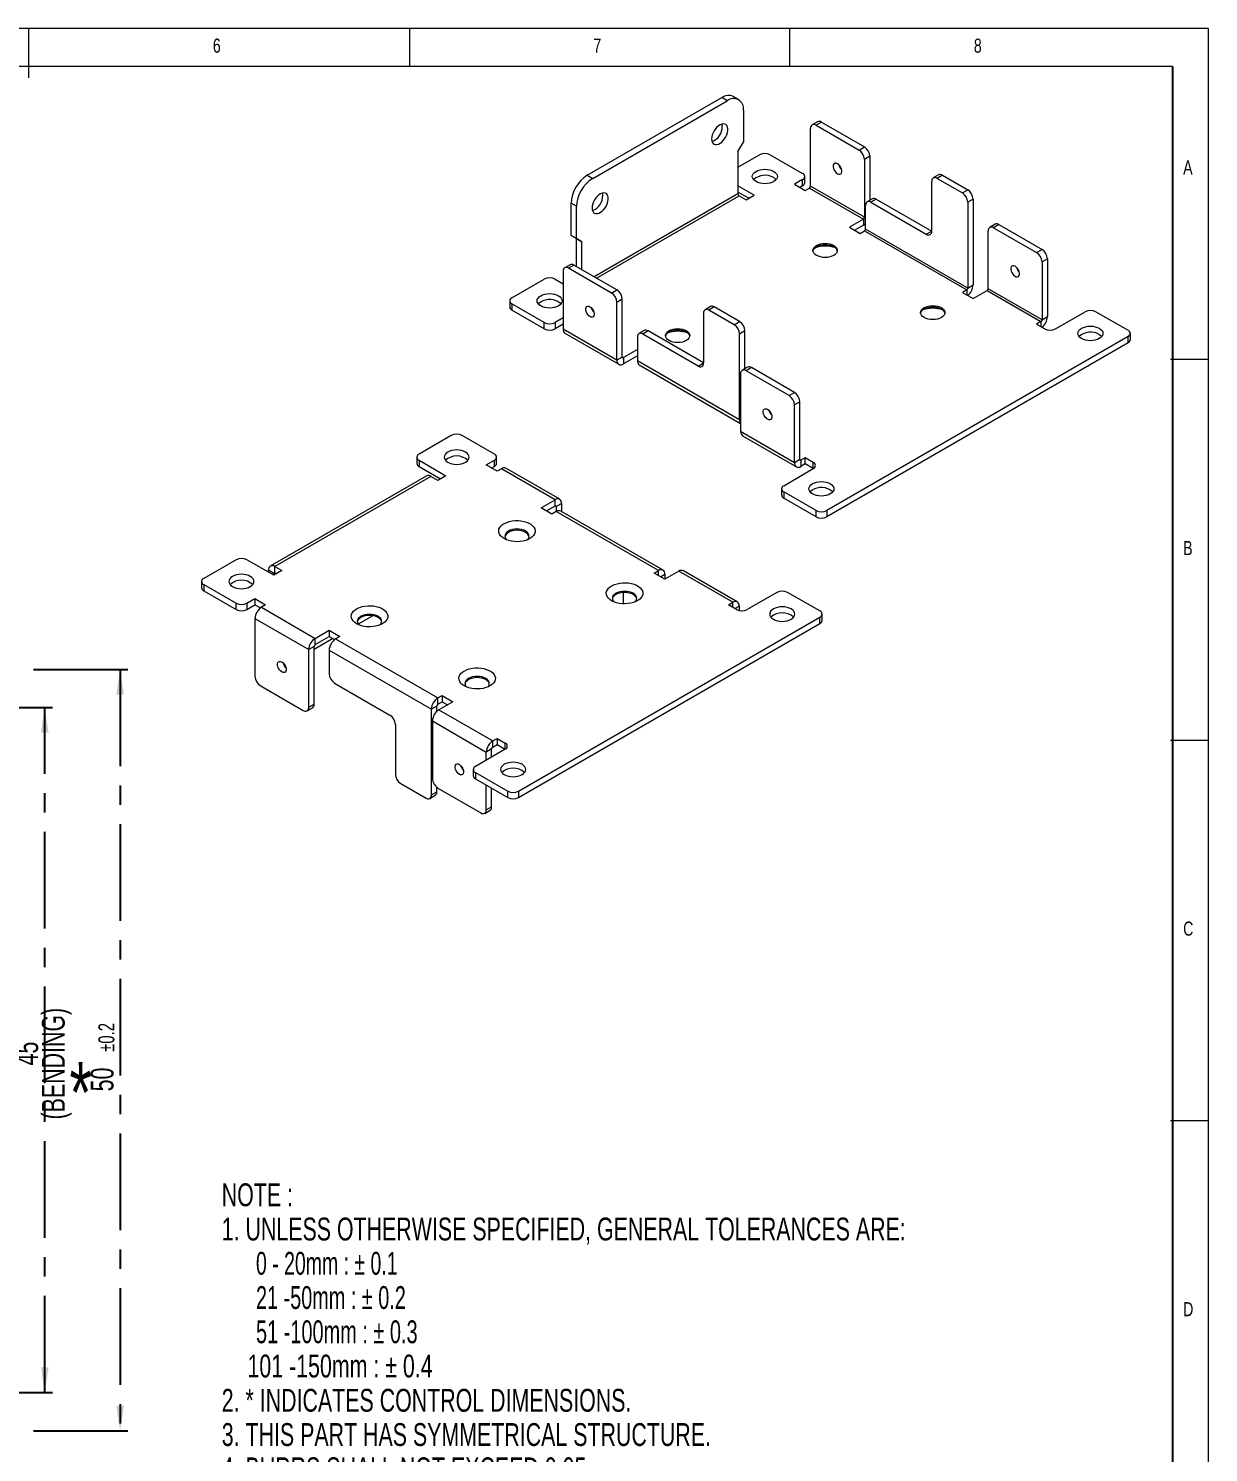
# Model space of a CAD drawing. Header units: millimetres. Extents: x 5 to 415, y 5 to 292.
# Drawn here: x 259.9 to 415, y 104.9 to 292 of the extents above; entities that cross this region are included whole.
import ezdxf

# ---------------------------------------------------------------- set-up
doc = ezdxf.new("R2010")
doc.units = ezdxf.units.MM
doc.linetypes.add('CENTERX2', pattern=[20.32, 12.7, -2.54, 2.54, -2.54])
doc.layers.add('CENTER_LINE', color=7, linetype='CENTERX2')
doc.layers.add('NOTES', color=7, linetype='Continuous')
doc.styles.add('SLDTEXTSTYLE0', font='TXT', dxfattribs={"width": 0.7})
doc.styles.add('SLDTEXTSTYLE1', font='TXT', dxfattribs={"width": 0.6375})
doc.styles.add('SLDTEXTSTYLE2', font='TXT', dxfattribs={"width": 0.65})
doc.styles.add('SLDTEXTSTYLE3', font='TXT', dxfattribs={"width": 0.652941})
doc.styles.add('SLDTEXTSTYLE4', font='TXT', dxfattribs={"width": 0.75})
doc.dimstyles.new('SLDDIMSTYLE2', dxfattribs={"dimtxt": 3, "dimasz": 3.302, "dimexe": 0, "dimexo": 0.0625, "dimgap": 0.75, "dimtad": 1, "dimlfac": 0.5, "dimrnd": 1e-09, "dimzin": 12, "dimdsep": 46, "dimtxsty": 'SLDTEXTSTYLE0', "dimsah": 1, "dimcen": 0.09, "dimadec": 0, "dimazin": 3, "dimtfac": 1, "dimtofl": 0, "dimtmove": 0, "dimatfit": 3, "dimfxl": 1, "dimfrac": 2, "dimtolj": 1, "dimtzin": 12, "dimarcsym": 0})
doc.dimstyles.new('SLDDIMSTYLE3', dxfattribs={"dimtxt": 3, "dimasz": 3.302, "dimexe": 0, "dimexo": 0.0625, "dimgap": 0.75, "dimtad": 1, "dimlfac": 0.5, "dimrnd": 1e-09, "dimzin": 12, "dimdsep": 46, "dimtxsty": 'SLDTEXTSTYLE0', "dimsah": 1, "dimcen": 0.09, "dimadec": 0, "dimazin": 3, "dimtol": 1, "dimtp": 0.2, "dimtm": 0.2, "dimtfac": 1, "dimtofl": 0, "dimtmove": 0, "dimatfit": 3, "dimfxl": 1, "dimfrac": 2, "dimtolj": 1, "dimarcsym": 0})

# ---------------------------------------------------------------- blocks, each defined once
blk = doc.blocks.new('SW_NOTE_0')
at = {"layer": 'NOTES', "color": 0, "char_height": 3, "attachment_point": 1}
for s, insert, style in [('NOTE :', (0, 3.87), 'SLDTEXTSTYLE0'), ('1. UNLESS OTHERWISE SPECIFIED, GENERAL TOLERANCES ARE:', (0, -0.63), 'SLDTEXTSTYLE0'), ('0 - 20mm : ± 0.1', (4.5, -5.13), 'SLDTEXTSTYLE1'), ('21 -50mm : ± 0.2', (4.5, -9.63), 'SLDTEXTSTYLE2'), ('51 -100mm : ± 0.3', (4.5, -14.13), 'SLDTEXTSTYLE3'), ('101 -150mm : ± 0.4', (3.38, -18.63), 'SLDTEXTSTYLE0'), ('2. * INDICATES CONTROL DIMENSIONS.', (0, -23.13), 'SLDTEXTSTYLE0'), ('3. THIS PART HAS SYMMETRICAL STRUCTURE.', (0, -27.63), 'SLDTEXTSTYLE0'), ('4. BURRS SHALL NOT EXCEED 0.05mm.', (0, -32.13), 'SLDTEXTSTYLE0'), ('ALL BURRS THAT MAY RESULT IN INJURY SHALL BE REMOVED.', (4.5, -36.63), 'SLDTEXTSTYLE0'), ('5. UNSPECIFIED CORNER RADIUS TO BE R0.5 MAX.', (0, -41.13), 'SLDTEXTSTYLE0'), ('6. UNSPECIFIED INSIDE BENDING RADIUS TO BE R0.2', (0, -45.63), 'SLDTEXTSTYLE0'), ('7. ALL BENDING DIMENSION TO MEASURE AT THE TANGENT POINT', (0, -50.13), 'SLDTEXTSTYLE0'), ('OF THE BENDS.', (4.5, -54.63), 'SLDTEXTSTYLE0'), ('8. MATERIAL USED AND PARTS PRODUCED MUST COMPLY ROHS', (0, -59.13), 'SLDTEXTSTYLE0'), ('REQUIREMENT.', (4.5, -63.63), 'SLDTEXTSTYLE0'), ('9.  SURFACE TO BE FREE FROM SCRATCHES, DIRT AND OIL.', (0, -68.13), 'SLDTEXTSTYLE0')]:
    blk.add_mtext(s, dxfattribs=dict(at, insert=insert, style=style))
blk = doc.blocks.new('_D_30')
at = {"layer": 'CENTER_LINE'}
for p, q in [((240.29, 207.78), (272.97, 207.78)), ((271.97, 207.78), (271.97, 107.78)), ((240.29, 107.78), (272.97, 107.78))]:
    blk.add_line(p, q, dxfattribs=at)
for points in [[(271.97, 207.78), (271.47, 204.48), (272.48, 204.48)], [(271.97, 107.78), (272.48, 111.09), (271.47, 111.09)]]:
    blk.add_solid(points, dxfattribs=at)
at = {"layer": 'CENTER_LINE', "attachment_point": 1, "rotation": 90, "style": 'SLDTEXTSTYLE0'}
for s, insert, char_height in [('±0.2', (269.12, 157.54), 2.1), ('50', (268.11, 152.36), 3)]:
    blk.add_mtext(s, dxfattribs=dict(at, insert=insert, char_height=char_height))
blk = doc.blocks.new('_D_33')
at = {"layer": 'CENTER_LINE'}
for p, q in [((216.99, 202.78), (263.07, 202.78)), ((262.07, 112.78), (262.07, 202.78)), ((216.99, 112.78), (263.07, 112.78))]:
    blk.add_line(p, q, dxfattribs=at)
for points in [[(262.07, 202.78), (261.57, 199.48), (262.58, 199.48)], [(262.07, 112.78), (262.58, 116.09), (261.57, 116.09)]]:
    blk.add_solid(points, dxfattribs=at)
at = {"layer": 'CENTER_LINE', "char_height": 3, "attachment_point": 1, "rotation": 90, "style": 'SLDTEXTSTYLE0'}
for s, insert in [('(BENDING)', (261.7, 148.67)), ('45', (258.2, 155.77))]:
    blk.add_mtext(s, dxfattribs=dict(at, insert=insert))

msp = doc.modelspace()

# ---------------------------------------------------------------- linework, layer by layer
at = {"color": 7, "linetype": 'Continuous', "lineweight": 18}
for p, q in [((415, 292), (5, 292)), ((260, 285.5), (260, 292)), ((310, 292), (310, 287)), ((360, 287), (360, 292)), ((415, 5), (415, 292)), ((410.25049, 287), (10, 287)), ((333.36805, 272.71687), (351.04572, 282.92197)), ((334.07516, 272.30867), (351.75283, 282.51377)), ((351.75283, 282.51377), (351.04572, 282.92197)), ((353.25271, 282.66229), (352.5456, 283.0705)), ((353.87415, 281.28876), (353.87415, 277.04275)), ((362.71298, 271.28604), (362.71298, 278.87986)), ((363.62724, 279.74591), (362.92013, 279.33771)), ((364.1272, 279.69641), (363.42009, 279.2882)), ((363.42009, 279.2882), (369.07694, 276.02257)), ((364.1272, 279.69641), (369.78405, 276.43077)), ((353.16704, 275.818), (353.87415, 277.04275)), ((353.16704, 275.818), (353.16704, 270.26552)), ((353.16704, 273.77605), (355.99547, 275.40887)), ((357.40968, 275.40887), (361.65232, 272.95965)), ((369.07694, 276.02257), (369.78405, 276.43077)), ((370.49116, 275.20603), (369.78405, 274.79782)), ((370.49116, 275.20603), (370.49116, 269.4205)), ((369.78405, 274.79782), (369.78405, 267.20399)), ((333.36805, 272.71687), (334.07516, 272.30867)), ((355.28836, 270.10222), (353.16704, 271.32683)), ((361.65232, 272.14324), (360.59166, 271.53093)), ((360.59166, 271.53093), (362.00588, 270.71452)), ((361.65232, 271.3267), (361.29888, 271.12266)), ((361.65232, 271.3267), (361.65232, 272.14324)), ((361.94522, 271.7349), (361.94522, 272.55144)), ((369.78405, 267.20399), (362.71298, 271.28604)), ((378.62288, 265.36785), (378.62288, 271.90017)), ((379.53714, 272.76622), (378.83003, 272.35802)), ((380.0371, 272.71671), (379.32999, 272.30851)), ((379.32999, 272.30851), (382.65339, 270.38995)), ((380.0371, 272.71671), (383.3605, 270.79815)), ((353.16704, 270.26552), (334.28847, 259.36716)), ((334.57134, 259.20387), (353.30846, 270.02058)), ((354.58114, 269.69395), (353.16704, 270.51029)), ((353.30846, 270.02058), (354.2277, 269.48991)), ((354.2277, 269.48991), (355.28836, 270.10222)), ((362.00588, 270.71452), (362.57156, 271.04109)), ((362.57156, 271.04109), (369.64263, 266.95905)), ((370.83973, 269.62172), (370.13262, 269.21352)), ((371.33968, 269.57222), (370.63258, 269.16401)), ((371.33968, 269.57222), (378.62288, 265.36771)), ((382.65339, 270.38995), (383.3605, 270.79815)), ((384.06761, 269.57341), (383.3605, 269.16521)), ((384.06761, 269.57341), (384.06761, 258.30515)), ((331.95384, 268.63443), (331.24673, 269.04264)), ((331.24673, 264.79663), (331.24673, 269.04264)), ((331.95384, 264.38842), (331.95384, 268.63443)), ((369.92547, 265.65282), (369.92547, 268.75567)), ((370.63258, 269.16401), (377.91578, 264.95951)), ((383.3605, 269.16521), (383.3605, 257.89694)), ((369.64263, 266.95905), (367.80415, 265.89772)), ((367.80415, 265.89772), (369.21836, 265.08131)), ((369.64263, 266.1425), (368.51137, 265.48944)), ((369.64263, 266.95905), (369.64263, 266.1425)), ((369.78405, 267.20399), (369.92547, 267.28564)), ((386.96176, 266.27518), (386.25465, 265.86698)), ((387.46172, 266.22567), (386.75461, 265.81747)), ((386.75461, 265.81747), (392.41147, 262.55184)), ((387.46172, 266.22567), (393.11857, 262.96004)), ((331.24673, 264.79663), (331.95384, 264.38842)), ((331.95384, 264.38829), (331.24673, 264.79663)), ((331.95384, 264.38842), (332.66094, 263.98008)), ((332.66094, 263.98008), (331.95384, 264.38829)), ((331.95384, 260.71492), (331.95384, 264.38829)), ((332.66094, 260.30671), (332.66094, 263.98008)), ((369.21836, 265.08131), (369.78405, 265.40787)), ((369.78405, 265.40787), (383.21908, 257.65199)), ((383.3605, 257.89694), (369.92547, 265.65282)), ((377.91578, 264.95951), (378.62288, 265.36771)), ((386.04751, 257.8153), (386.04751, 265.40913)), ((392.41147, 262.55184), (393.11857, 262.96004)), ((330.18607, 260.10248), (330.18607, 252.50865)), ((331.10032, 260.96853), (330.39322, 260.56032)), ((331.60028, 260.91902), (330.89318, 260.51081)), ((336.55003, 257.24518), (330.89318, 260.51081)), ((337.25714, 257.65339), (331.60028, 260.91902)), ((393.82568, 261.73529), (393.11857, 261.32709)), ((393.11857, 261.32709), (393.11857, 253.73326)), ((393.82568, 261.73529), (393.82568, 254.14146)), ((323.46856, 256.63148), (327.7112, 259.08071)), ((329.12541, 259.08071), (330.18607, 258.4684)), ((383.3605, 257.89694), (384.06761, 258.30515)), ((336.55003, 257.24518), (337.25714, 257.65339)), ((337.96424, 256.42864), (337.25714, 256.02044)), ((337.96424, 248.83481), (337.96424, 256.42864)), ((383.21908, 257.65199), (382.65339, 257.32543)), ((382.65339, 257.32543), (384.06761, 256.50902)), ((383.21908, 257.65199), (383.21908, 256.99887)), ((384.06761, 256.50902), (385.90608, 257.57035)), ((385.90608, 257.57035), (392.97715, 253.48831)), ((393.11857, 253.73326), (386.04751, 257.8153)), ((323.17566, 256.22328), (323.17566, 255.40674)), ((327.7112, 253.36585), (323.46856, 255.81507)), ((323.46856, 255.81507), (323.46856, 254.99853)), ((327.7112, 252.54931), (323.46856, 254.99853)), ((337.25714, 248.42661), (337.25714, 256.02044)), ((348.64156, 254.59232), (348.64156, 248.05999)), ((349.55581, 255.45837), (348.8487, 255.05017)), ((350.05577, 255.40886), (349.34866, 255.00066)), ((352.67207, 253.0821), (349.34866, 255.00066)), ((353.37917, 253.4903), (350.05577, 255.40886)), ((394.88634, 252.54944), (398.77543, 254.79456)), ((400.18964, 254.79456), (404.43228, 252.34534)), ((327.7112, 252.54931), (327.7112, 253.36585)), ((330.18607, 253.97816), (329.12541, 253.36585)), ((329.12541, 253.36585), (329.12541, 252.54931)), ((330.18607, 253.16162), (329.12541, 252.54931)), ((352.67207, 253.0821), (353.37917, 253.4903)), ((392.97715, 253.48831), (392.41147, 253.16175)), ((392.41147, 253.16175), (393.47213, 252.54944)), ((392.97715, 253.48831), (392.97715, 252.83519)), ((393.11857, 253.73326), (393.82568, 254.14146)), ((337.25714, 248.42661), (330.18607, 252.50865)), ((330.43465, 251.95923), (337.50571, 247.87719)), ((339.94414, 251.44782), (339.94414, 248.34497)), ((340.8584, 252.31387), (340.15129, 251.90567)), ((341.35836, 252.26436), (340.65125, 251.85616)), ((347.93445, 247.65166), (340.65125, 251.85616)), ((348.64156, 248.05986), (341.35836, 252.26436)), ((354.08628, 252.26556), (353.37917, 251.85735)), ((353.37917, 240.58909), (353.37917, 251.85735)), ((354.08628, 247.29657), (354.08628, 252.26556)), ((404.43228, 251.52893), (364.8343, 228.66951)), ((404.43228, 250.71239), (364.8343, 227.85296)), ((404.43228, 250.71239), (404.43228, 251.52893)), ((404.72518, 251.1206), (404.72518, 251.93714)), ((337.96424, 248.83481), (337.25714, 248.42661)), ((338.10567, 248.75314), (337.96424, 248.83479)), ((339.94414, 249.81448), (338.10567, 248.75314)), ((339.94414, 248.99793), (338.10567, 247.9366)), ((338.10567, 248.75314), (338.10567, 247.9366)), ((353.37917, 240.58909), (339.94414, 248.34497)), ((340.19272, 247.79555), (353.52059, 240.10154)), ((347.93445, 247.65166), (348.64156, 248.05986)), ((354.43485, 247.49779), (353.72774, 247.08959)), ((354.93481, 247.44829), (354.2277, 247.04008)), ((359.88455, 243.77445), (354.2277, 247.04008)), ((360.59166, 244.18265), (354.93481, 247.44829)), ((415, 248.5), (410, 248.5)), ((353.52059, 246.63174), (353.52059, 239.03791)), ((359.88455, 243.77445), (360.59166, 244.18265)), ((361.29877, 242.95791), (360.59166, 242.5497)), ((360.59166, 234.95587), (360.59166, 242.5497)), ((361.29877, 235.36408), (361.29877, 242.95791)), ((353.52059, 240.67073), (353.37917, 240.58909)), ((315.49632, 238.53421), (311.25368, 236.08499)), ((321.15317, 236.08499), (316.91053, 238.53421)), ((360.59166, 234.95587), (353.52059, 239.03791)), ((353.76917, 238.4885), (360.84024, 234.40646)), ((310.96078, 235.67678), (310.96078, 234.86024)), ((311.25368, 235.26858), (314.78921, 233.22756)), ((311.25368, 235.26858), (311.25368, 234.45204)), ((311.25368, 234.45204), (314.08199, 232.81929)), ((320.09251, 234.65627), (321.15317, 235.26858)), ((321.50672, 233.83986), (320.09251, 234.65627)), ((320.79973, 234.248), (321.15317, 234.45204)), ((321.15317, 234.45204), (321.15317, 235.26858)), ((321.44606, 234.86024), (321.44606, 235.67678)), ((322.07241, 234.16643), (321.50672, 233.83986)), ((329.14348, 230.08439), (322.07241, 234.16643)), ((329.74343, 230.1438), (322.67236, 234.22584)), ((359.17745, 231.93514), (363.06654, 234.18026)), ((361.29877, 235.36408), (360.59166, 234.95587)), ((361.44019, 235.28241), (361.29877, 235.36405)), ((362.00588, 235.60897), (361.44019, 235.28241)), ((361.44019, 235.28241), (361.44019, 234.46587)), ((362.00588, 234.79243), (361.44019, 234.46587)), ((363.06654, 234.99667), (362.00588, 235.60897)), ((362.00588, 234.79243), (362.00588, 235.60897)), ((363.06642, 234.18019), (362.00588, 234.79243)), ((363.06654, 234.18026), (363.06654, 234.99667)), ((312.20936, 233.20533), (291.70326, 221.36741)), ((312.80931, 233.14592), (292.30321, 221.308)), ((313.72855, 232.61525), (312.80931, 233.14592)), ((314.78921, 233.22756), (313.72855, 232.61525)), ((358.88455, 231.52693), (358.88455, 230.71039)), ((363.42009, 228.66951), (359.17745, 231.11873)), ((359.17745, 231.11873), (359.17745, 230.30219)), ((363.42009, 227.85296), (359.17745, 230.30219)), ((327.305, 229.02306), (329.14348, 230.08439)), ((328.71921, 228.20665), (327.305, 229.02306)), ((328.01222, 228.61479), (329.14348, 229.26785)), ((329.2849, 228.53321), (328.71921, 228.20665)), ((329.14345, 229.26783), (329.2849, 229.18618)), ((329.14348, 229.26785), (329.14348, 230.08439)), ((329.2849, 229.18618), (329.99201, 229.59438)), ((329.2849, 229.18618), (329.2849, 228.53321)), ((342.71993, 220.77733), (329.2849, 228.53321)), ((343.31988, 220.83674), (329.88485, 228.59262)), ((329.99201, 229.59438), (329.99201, 228.53076)), ((363.42009, 227.85296), (363.42009, 228.66951)), ((364.8343, 228.66951), (364.8343, 227.85296)), ((287.21205, 222.20605), (282.9694, 219.75682)), ((292.16179, 220.16503), (288.62626, 222.20605)), ((292.16179, 220.40979), (291.45469, 220.818)), ((291.45469, 220.57323), (291.45469, 220.818)), ((293.22245, 220.77733), (292.16179, 220.16503)), ((292.30321, 221.308), (293.22245, 220.77733)), ((292.30321, 220.49146), (292.30321, 221.308)), ((342.15424, 220.45077), (342.71993, 220.77733)), ((342.71993, 220.12421), (342.71993, 220.77733)), ((282.67651, 219.34862), (282.67651, 218.53208)), ((282.9694, 218.94042), (287.21205, 216.49119)), ((282.9694, 218.94042), (282.9694, 218.12388)), ((292.16179, 220.40979), (292.30324, 220.49145)), ((292.16179, 220.16503), (292.16179, 220.40979)), ((292.30321, 220.49146), (292.51523, 220.36906)), ((343.56846, 219.63436), (342.15424, 220.45077)), ((343.00291, 219.96085), (343.56846, 220.28733)), ((345.40693, 220.69569), (343.56846, 219.63436)), ((343.56846, 220.28733), (343.56846, 219.63436)), ((352.478, 216.61365), (345.40693, 220.69569)), ((353.07795, 216.67306), (346.00688, 220.7551)), ((282.9694, 218.12388), (287.21205, 215.67465)), ((288.62626, 216.49119), (289.68692, 217.1035)), ((289.68692, 217.1035), (291.10113, 216.28709)), ((289.68692, 217.1035), (289.68692, 216.28696)), ((338.12346, 217.90094), (338.12373, 217.87816)), ((338.12373, 216.41436), (338.12373, 217.87816)), ((358.27628, 217.91991), (354.38719, 215.67478)), ((363.93313, 215.47068), (359.69049, 217.91991)), ((287.21205, 215.67465), (287.21205, 216.49119)), ((288.62626, 216.49119), (288.62626, 215.67465)), ((288.62626, 215.67465), (289.68692, 216.28696)), ((289.68692, 216.28696), (290.40413, 215.87292)), ((291.10113, 216.28709), (290.53545, 215.96053)), ((290.53545, 215.96053), (297.60652, 211.87849)), ((351.91232, 216.28709), (352.478, 216.61365)), ((352.97298, 215.67478), (351.91232, 216.28709)), ((352.478, 215.96053), (352.478, 216.61365)), ((352.76098, 215.79717), (353.32653, 216.12365)), ((353.32653, 216.12365), (353.32653, 215.54298)), ((289.68692, 214.49083), (296.75799, 210.40879)), ((289.68692, 214.49083), (289.68692, 206.897)), ((305.16534, 214.85193), (303.27635, 213.76143)), ((324.33515, 191.79485), (363.93313, 214.65427)), ((324.33515, 190.97831), (363.93313, 213.83773)), ((363.93313, 213.83773), (363.93313, 214.65427)), ((364.22602, 214.24594), (364.22602, 215.06248)), ((299.94183, 211.83646), (297.46509, 210.40667)), ((297.60652, 211.87849), (299.44499, 212.93982)), ((297.60652, 211.06195), (299.44499, 212.12328)), ((297.60652, 211.06195), (297.60652, 211.87849)), ((299.44499, 212.93982), (300.85921, 212.12341)), ((299.44499, 212.93982), (299.44499, 212.12328)), ((299.44499, 212.12328), (300.16221, 211.70924)), ((300.85921, 212.12341), (300.29352, 211.79685)), ((300.29352, 211.79685), (313.72855, 204.04097)), ((297.46509, 210.817), (296.75799, 210.40879)), ((296.75799, 202.81496), (296.75799, 210.40879)), ((297.46509, 203.22317), (297.46509, 210.817)), ((299.44499, 210.32715), (312.88002, 202.57127)), ((299.44499, 210.32715), (299.44499, 207.2243)), ((293.68739, 208.22585), (293.60725, 208.17958)), ((300.1521, 205.99955), (307.4353, 201.79505)), ((290.39403, 205.67226), (296.05088, 202.40663)), ((313.72855, 204.04097), (314.29424, 204.36753)), ((313.72855, 203.22443), (313.72855, 204.04097)), ((314.29424, 204.36753), (315.70845, 203.55112)), ((314.29424, 204.36753), (314.29424, 203.55099)), ((296.55084, 202.35712), (297.25795, 202.76532)), ((296.75799, 202.81496), (297.46509, 203.22317)), ((313.58713, 202.97948), (312.88002, 202.57127)), ((312.88002, 191.30301), (312.88002, 202.57127)), ((313.58713, 202.27047), (313.58713, 202.97948)), ((313.72855, 203.22443), (314.29424, 203.55099)), ((315.70845, 203.55112), (313.86997, 202.48979)), ((313.86997, 202.48979), (320.94104, 198.40775)), ((314.29424, 203.55099), (315.00123, 203.14285)), ((308.14241, 200.5703), (308.14241, 194.03798)), ((313.02144, 201.0201), (320.09251, 196.93806)), ((313.02144, 201.0201), (313.02144, 193.42627)), ((320.94104, 198.40775), (321.50672, 198.73432)), ((320.94104, 197.59121), (320.94104, 198.40775)), ((321.50672, 198.73432), (322.56738, 198.12201)), ((321.50672, 198.73432), (321.50672, 197.91777)), ((410, 198.5), (415, 198.5)), ((322.56738, 197.3056), (318.6783, 195.06048)), ((320.79962, 197.34626), (320.09251, 196.93806)), ((320.09251, 195.87689), (320.09251, 196.93806)), ((320.79962, 196.28509), (320.79962, 197.34626)), ((320.94104, 197.59121), (321.50672, 197.91777)), ((321.50672, 197.91777), (322.56727, 197.30553)), ((322.56738, 197.3056), (322.56738, 198.12201)), ((318.3854, 194.65227), (318.3854, 193.83573)), ((308.84951, 192.81323), (312.17291, 190.89467)), ((318.6783, 194.24407), (322.92094, 191.79485)), ((318.6783, 194.24407), (318.6783, 193.42753)), ((318.6783, 193.42753), (322.92094, 190.97831)), ((312.67287, 190.84517), (313.37998, 191.25337)), ((312.88002, 191.30301), (313.58713, 191.71122)), ((313.58713, 191.71122), (313.58713, 192.29966)), ((313.72855, 192.20152), (319.3854, 188.93589)), ((320.09251, 189.34423), (320.09251, 192.61112)), ((320.79962, 189.75243), (320.79962, 192.20292)), ((322.92094, 190.97831), (322.92094, 191.79485)), ((324.33515, 191.79485), (324.33515, 190.97831)), ((319.88536, 188.88638), (320.59247, 189.29459)), ((320.09251, 189.34423), (320.79962, 189.75243)), ((415, 148.5), (410, 148.5))]:
    msp.add_line(p, q, dxfattribs=at)
at = {"color": 7, "linetype": 'Continuous', "lineweight": 18, "flags": 128}
for points in [[(349.70222, 277.49224), (349.72393, 277.25822), (349.78818, 277.05885), (349.89233, 276.90229), (350.03212, 276.79495), (350.20183, 276.74123), (350.3945, 276.74332), (350.60226, 276.80114), (350.8166, 276.91232), (351.02873, 277.07231), (351.22999, 277.27456), (351.41211, 277.51079), (351.56766, 277.77133), (351.69026, 278.04551), (351.77489, 278.3221), (351.8181, 278.58979), (351.8181, 278.83762), (351.77489, 279.05543), (351.69026, 279.23431), (351.56766, 279.36694), (351.41211, 279.44789), (351.22999, 279.47384), (351.02873, 279.44373), (350.8166, 279.35879), (350.60226, 279.22251), (350.3945, 279.04045), (350.20183, 278.82008), (350.03212, 278.57042), (349.89233, 278.30168), (349.78818, 278.02487), (349.72393, 277.75132), (349.70222, 277.49224)], [(349.74792, 277.16294), (349.84226, 277.18975), (350.05577, 277.28794)], [(357.8693, 273.22498), (358.0745, 273.08064), (358.22698, 272.91596), (358.32087, 272.73727), (358.35257, 272.55144), (358.32087, 272.36561), (358.22698, 272.18693), (358.0745, 272.02225), (357.8693, 271.8779), (357.61927, 271.75945), (357.334, 271.67142), (357.02447, 271.61722), (356.70257, 271.59892), (356.38068, 271.61722), (356.07115, 271.67142), (355.78588, 271.75945), (355.53585, 271.8779), (355.33065, 272.02225), (355.17817, 272.18693), (355.08428, 272.36561), (355.05257, 272.55144), (355.08428, 272.73727), (355.17817, 272.91596), (355.33065, 273.08064), (355.53585, 273.22498), (355.78588, 273.34344), (356.07115, 273.43146), (356.38068, 273.48566), (356.70257, 273.50397), (357.02447, 273.48566), (357.334, 273.43146), (357.61927, 273.34344), (357.8693, 273.22498)], [(366.24852, 272.91945), (366.40789, 272.85391), (366.55435, 272.84659), (366.67603, 272.8981), (366.76308, 273.00427), (366.80844, 273.15648), (366.80844, 273.34241), (366.76308, 273.54699), (366.67603, 273.75366), (366.55435, 273.94566), (366.40789, 274.10745), (366.24852, 274.22591), (366.08914, 274.29146), (365.94268, 274.29877), (365.821, 274.24726), (365.73395, 274.1411), (365.68859, 273.98889), (365.68859, 273.80296), (365.73395, 273.59837), (365.821, 273.3917), (365.94268, 273.1997), (366.08914, 273.03791), (366.24852, 272.91945)], [(357.8693, 272.40844), (358.0745, 272.26409), (358.19333, 272.14317)], [(334.00445, 268.43011), (334.02616, 268.19609), (334.0904, 267.99672), (334.19456, 267.84016), (334.33435, 267.73282), (334.50406, 267.6791), (334.69673, 267.68119), (334.90449, 267.73901), (335.11883, 267.85019), (335.33096, 268.01018), (335.53222, 268.21243), (335.71434, 268.44866), (335.86989, 268.7092), (335.99249, 268.98338), (336.07712, 269.25997), (336.12033, 269.52766), (336.12033, 269.77549), (336.07712, 269.9933), (335.99249, 270.17218), (335.86989, 270.30481), (335.71434, 270.38576), (335.53222, 270.41171), (335.33096, 270.3816), (335.11883, 270.29666), (334.90449, 270.16038), (334.69673, 269.97832), (334.50406, 269.75795), (334.33435, 269.50829), (334.19456, 269.23955), (334.0904, 268.96274), (334.02616, 268.68919), (334.00445, 268.43011)], [(334.05015, 268.10081), (334.14449, 268.12762), (334.358, 268.22581)], [(369.64263, 266.1425), (369.80817, 266.2569), (369.92547, 266.36182)], [(365.75354, 263.48931), (365.95252, 263.34934), (366.10038, 263.18965), (366.19143, 263.01638), (366.22217, 262.83618), (366.19143, 262.65599), (366.10038, 262.48272), (365.95252, 262.32303), (365.75354, 262.18306), (365.51108, 262.06819), (365.23446, 261.98283), (364.93431, 261.93027), (364.62217, 261.91252), (364.31003, 261.93027), (364.00988, 261.98283), (363.73326, 262.06819), (363.4908, 262.18306), (363.29182, 262.32303), (363.14396, 262.48272), (363.05291, 262.65599), (363.02217, 262.83618), (363.05291, 263.01638), (363.14396, 263.18965), (363.29182, 263.34934), (363.4908, 263.48931), (363.73326, 263.60418), (364.00988, 263.68954), (364.31003, 263.7421), (364.62217, 263.75984), (364.93431, 263.7421), (365.23446, 263.68954), (365.51108, 263.60418), (365.75354, 263.48931)], [(363.02843, 262.75453), (363.05291, 262.85307), (363.14396, 263.02635), (363.29182, 263.18603), (363.4908, 263.326), (363.73326, 263.44087), (364.00988, 263.52623), (364.31003, 263.57879), (364.62217, 263.59654), (364.93431, 263.57879), (365.23446, 263.52623), (365.51108, 263.44087), (365.75354, 263.326)], [(389.58304, 259.44871), (389.74241, 259.38317), (389.88887, 259.37586), (390.01056, 259.42737), (390.09761, 259.53353), (390.14297, 259.68574), (390.14297, 259.87167), (390.09761, 260.07626), (390.01056, 260.28292), (389.88887, 260.47493), (389.74241, 260.63672), (389.58304, 260.75518), (389.42367, 260.82072), (389.27721, 260.82803), (389.15552, 260.77652), (389.06847, 260.67036), (389.02311, 260.51815), (389.02311, 260.33222), (389.06847, 260.12764), (389.15552, 259.92097), (389.27721, 259.72897), (389.42367, 259.56718), (389.58304, 259.44871)], [(329.58503, 256.89682), (329.79023, 256.75247), (329.9427, 256.58779), (330.0366, 256.40911), (330.0683, 256.22328), (330.0366, 256.03745), (329.9427, 255.85876), (329.79023, 255.69408), (329.58503, 255.54974), (329.33499, 255.43128), (329.04973, 255.34326), (328.7402, 255.28906), (328.4183, 255.27075), (328.0964, 255.28906), (327.78688, 255.34326), (327.50161, 255.43128), (327.25158, 255.54974), (327.04638, 255.69408), (326.8939, 255.85876), (326.80001, 256.03745), (326.7683, 256.22328), (326.80001, 256.40911), (326.8939, 256.58779), (327.04638, 256.75247), (327.25158, 256.89682), (327.50161, 257.01527), (327.78688, 257.1033), (328.0964, 257.1575), (328.4183, 257.1758), (328.7402, 257.1575), (329.04973, 257.1033), (329.33499, 257.01527), (329.58503, 256.89682)], [(329.58503, 256.08027), (329.79023, 255.93593), (329.90905, 255.81501)], [(333.7216, 255.44853), (333.88098, 255.33006), (334.02744, 255.16828), (334.14912, 254.97627), (334.23617, 254.7696), (334.28153, 254.56502), (334.28153, 254.37909), (334.23617, 254.22688), (334.14912, 254.12072), (334.02744, 254.06921), (333.88098, 254.07652), (333.7216, 254.14206), (333.56223, 254.26053), (333.41577, 254.42231), (333.29409, 254.61432), (333.20704, 254.82098), (333.16168, 255.02557), (333.16168, 255.2115), (333.20704, 255.36371), (333.29409, 255.46987), (333.41577, 255.52138), (333.56223, 255.51407), (333.7216, 255.44853)], [(379.89568, 255.32523), (380.09466, 255.18526), (380.24251, 255.02557), (380.33356, 254.8523), (380.36431, 254.6721), (380.33356, 254.49191), (380.24251, 254.31863), (380.09466, 254.15895), (379.89568, 254.01898), (379.65322, 253.90411), (379.3766, 253.81875), (379.07645, 253.76619), (378.76431, 253.74844), (378.45216, 253.76619), (378.15201, 253.81875), (377.87539, 253.90411), (377.63294, 254.01898), (377.43395, 254.15895), (377.2861, 254.31863), (377.19505, 254.49191), (377.16431, 254.6721), (377.19505, 254.8523), (377.2861, 255.02557), (377.43395, 255.18526), (377.63294, 255.32523), (377.87539, 255.4401), (378.15201, 255.52545), (378.45216, 255.57802), (378.76431, 255.59576), (379.07645, 255.57802), (379.3766, 255.52545), (379.65322, 255.4401), (379.89568, 255.32523)], [(377.17057, 254.59045), (377.19505, 254.68899), (377.2861, 254.86226), (377.43395, 255.02195), (377.63294, 255.16192), (377.87539, 255.27679), (378.15201, 255.36215), (378.45216, 255.41471), (378.76431, 255.43246), (379.07645, 255.41471), (379.3766, 255.36215), (379.65322, 255.27679), (379.89568, 255.16192)], [(346.37882, 252.30452), (346.5778, 252.16455), (346.72565, 252.00486), (346.8167, 251.83159), (346.84744, 251.65139), (346.8167, 251.4712), (346.72565, 251.29792), (346.5778, 251.13824), (346.37882, 250.99827), (346.13636, 250.8834), (345.85974, 250.79804), (345.55959, 250.74548), (345.24744, 250.72773), (344.9353, 250.74548), (344.63515, 250.79804), (344.35853, 250.8834), (344.11607, 250.99827), (343.91709, 251.13824), (343.76924, 251.29792), (343.67819, 251.4712), (343.64744, 251.65139), (343.67819, 251.83159), (343.76924, 252.00486), (343.91709, 252.16455), (344.11607, 252.30452), (344.35853, 252.41939), (344.63515, 252.50474), (344.9353, 252.55731), (345.24744, 252.57505), (345.55959, 252.55731), (345.85974, 252.50474), (346.13636, 252.41939), (346.37882, 252.30452)], [(400.64926, 252.61067), (400.85446, 252.46633), (401.00694, 252.30165), (401.10083, 252.12296), (401.13253, 251.93714), (401.10083, 251.75131), (401.00694, 251.57262), (400.85446, 251.40794), (400.64926, 251.2636), (400.39923, 251.14514), (400.11396, 251.05712), (399.80443, 251.00291), (399.48253, 250.98461), (399.16064, 251.00291), (398.85111, 251.05712), (398.56584, 251.14514), (398.31581, 251.2636), (398.11061, 251.40794), (397.95813, 251.57262), (397.86424, 251.75131), (397.83253, 251.93714), (397.86424, 252.12296), (397.95813, 252.30165), (398.11061, 252.46633), (398.31581, 252.61067), (398.56584, 252.72913), (398.85111, 252.81715), (399.16064, 252.87136), (399.48253, 252.88966), (399.80443, 252.87136), (400.11396, 252.81715), (400.39923, 252.72913), (400.64926, 252.61067)], [(343.65371, 251.56974), (343.67819, 251.66828), (343.76924, 251.84155), (343.91709, 252.00124), (344.11607, 252.14121), (344.35853, 252.25608), (344.63515, 252.34144), (344.9353, 252.394), (345.24744, 252.41175), (345.55959, 252.394), (345.85974, 252.34144), (346.13636, 252.25608), (346.37882, 252.14121)], [(400.64926, 251.79413), (400.85446, 251.64979), (400.97329, 251.52887)], [(357.05613, 241.97779), (357.2155, 241.85933), (357.36196, 241.69754), (357.48364, 241.50554), (357.57069, 241.29887), (357.61606, 241.09429), (357.61606, 240.90836), (357.57069, 240.75615), (357.48364, 240.64998), (357.36196, 240.59847), (357.2155, 240.60579), (357.05613, 240.67133), (356.89676, 240.78979), (356.7503, 240.95158), (356.62861, 241.14358), (356.54156, 241.35025), (356.4962, 241.55484), (356.4962, 241.74076), (356.54156, 241.89298), (356.62861, 241.99914), (356.7503, 242.05065), (356.89676, 242.04334), (357.05613, 241.97779)], [(315.0367, 235.00325), (315.28673, 234.88479), (315.572, 234.79676), (315.88152, 234.74256), (316.20342, 234.72426), (316.52532, 234.74256), (316.83485, 234.79676), (317.12011, 234.88479), (317.37015, 235.00325), (317.57535, 235.14759), (317.72782, 235.31227), (317.82172, 235.49095), (317.85342, 235.67678), (317.82172, 235.86261), (317.72782, 236.0413), (317.57535, 236.20598), (317.37015, 236.35032), (317.12011, 236.46878), (316.83485, 236.5568), (316.52532, 236.611), (316.20342, 236.62931), (315.88152, 236.611), (315.572, 236.5568), (315.28673, 236.46878), (315.0367, 236.35032), (314.8315, 236.20598), (314.67902, 236.0413), (314.58513, 235.86261), (314.55342, 235.67678), (314.58513, 235.49095), (314.67902, 235.31227), (314.8315, 235.14759), (315.0367, 235.00325)], [(365.29392, 232.20047), (365.49912, 232.05613), (365.6516, 231.89145), (365.74549, 231.71276), (365.7772, 231.52693), (365.74549, 231.34111), (365.6516, 231.16242), (365.49912, 230.99774), (365.29392, 230.8534), (365.04389, 230.73494), (364.75862, 230.64692), (364.44909, 230.59271), (364.1272, 230.57441), (363.8053, 230.59271), (363.49577, 230.64692), (363.2105, 230.73494), (362.96047, 230.8534), (362.75527, 230.99774), (362.60279, 231.16242), (362.5089, 231.34111), (362.4772, 231.52693), (362.5089, 231.71276), (362.60279, 231.89145), (362.75527, 232.05613), (362.96047, 232.20047), (363.2105, 232.31893), (363.49577, 232.40695), (363.8053, 232.46116), (364.1272, 232.47946), (364.44909, 232.46116), (364.75862, 232.40695), (365.04389, 232.31893), (365.29392, 232.20047)], [(365.29392, 231.38393), (365.49912, 231.23959), (365.61795, 231.11866)], [(322.42596, 224.98184), (322.17571, 225.15168), (321.9759, 225.34249), (321.83169, 225.54934), (321.74683, 225.76686), (321.72351, 225.98943), (321.76233, 226.21127), (321.8623, 226.42664), (322.02082, 226.62997), (322.23378, 226.81598), (322.49567, 226.97987), (322.79971, 227.11738), (323.13803, 227.22495), (323.50185, 227.29981), (323.88177, 227.34), (324.26793, 227.34449), (324.65034, 227.31316), (325.01909, 227.24683), (325.36463, 227.1472), (325.67802, 227.01687), (325.95113, 226.85921), (326.17689, 226.67829), (326.34947, 226.47881), (326.46437, 226.26594), (326.51864, 226.04518), (326.51086, 225.82225), (326.44124, 225.60293), (326.31158, 225.3929), (326.12523, 225.1976), (325.88703, 225.02208), (325.60314, 224.87089), (325.28092, 224.74795), (324.92871, 224.65644), (324.55563, 224.59873), (324.17135, 224.57632), (323.78581, 224.58978), (323.40901, 224.63877), (323.0507, 224.72202), (322.72017, 224.83737), (322.42596, 224.98184)], [(325.47969, 224.81863), (325.60123, 224.95482), (325.69228, 225.1281), (325.72302, 225.30829), (325.69228, 225.48849), (325.60123, 225.66176), (325.45337, 225.82145), (325.25439, 225.96142), (325.01193, 226.07629), (324.73531, 226.16164), (324.43516, 226.21421), (324.12302, 226.23195), (323.81087, 226.21421), (323.51073, 226.16164), (323.23411, 226.07629), (322.99165, 225.96142), (322.79267, 225.82145), (322.64481, 225.66176), (322.55376, 225.48849), (322.52302, 225.30829), (322.55376, 225.1281), (322.64481, 224.95482), (322.76635, 224.81863)], [(325.71676, 225.22664), (325.69228, 225.32518), (325.60123, 225.49845), (325.45337, 225.65814), (325.25439, 225.79811), (325.01193, 225.91298), (324.73531, 225.99834), (324.43516, 226.0509), (324.12302, 226.06865), (323.81087, 226.0509), (323.51073, 225.99834), (323.23411, 225.91298), (322.99165, 225.79811), (322.79267, 225.65814), (322.64481, 225.49845), (322.55376, 225.32518), (322.52928, 225.22664)], [(286.75243, 218.67508), (287.00246, 218.55662), (287.28772, 218.4686), (287.59725, 218.4144), (287.91915, 218.3961), (288.24105, 218.4144), (288.55058, 218.4686), (288.83584, 218.55662), (289.08588, 218.67508), (289.29108, 218.81943), (289.44355, 218.9841), (289.53745, 219.16279), (289.56915, 219.34862), (289.53745, 219.53445), (289.44355, 219.71314), (289.29108, 219.87781), (289.08588, 220.02216), (288.83584, 220.14062), (288.55058, 220.22864), (288.24105, 220.28284), (287.91915, 220.30114), (287.59725, 220.28284), (287.28772, 220.22864), (287.00246, 220.14062), (286.75243, 220.02216), (286.54723, 219.87781), (286.39475, 219.71314), (286.30086, 219.53445), (286.26915, 219.34862), (286.30086, 219.16279), (286.39475, 218.9841), (286.54723, 218.81943), (286.75243, 218.67508)], [(336.5681, 216.81776), (336.31785, 216.9876), (336.11803, 217.17841), (335.97383, 217.38526), (335.88896, 217.60278), (335.86564, 217.82534), (335.90447, 218.04719), (336.00443, 218.26256), (336.16295, 218.46589), (336.37591, 218.6519), (336.63781, 218.81579), (336.94185, 218.9533), (337.28016, 219.06087), (337.64399, 219.13573), (338.0239, 219.17592), (338.41006, 219.18041), (338.79247, 219.14908), (339.16122, 219.08274), (339.50677, 218.98312), (339.82015, 218.85279), (340.09326, 218.69513), (340.31903, 218.51421), (340.4916, 218.31473), (340.60651, 218.10186), (340.66078, 217.8811), (340.653, 217.65817), (340.58338, 217.43885), (340.45371, 217.22882), (340.26737, 217.03352), (340.02917, 216.858), (339.74528, 216.70681), (339.42306, 216.58387), (339.07085, 216.49236), (338.69777, 216.43465), (338.31348, 216.41224), (337.92795, 216.4257), (337.55115, 216.47469), (337.19284, 216.55794), (336.8623, 216.67329), (336.5681, 216.81776)], [(339.62182, 216.65455), (339.74336, 216.79074), (339.83441, 216.96401), (339.86516, 217.14421), (339.83441, 217.32441), (339.74336, 217.49768), (339.59551, 217.65737), (339.39653, 217.79734), (339.15407, 217.91221), (338.87745, 217.99756), (338.5773, 218.05012), (338.26516, 218.06787), (337.95301, 218.05012), (337.65286, 217.99756), (337.37624, 217.91221), (337.13378, 217.79734), (336.9348, 217.65737), (336.78695, 217.49768), (336.6959, 217.32441), (336.66516, 217.14421), (336.6959, 216.96401), (336.78695, 216.79074), (336.90849, 216.65455)], [(339.85889, 217.06256), (339.83441, 217.1611), (339.74336, 217.33437), (339.59551, 217.49406), (339.39653, 217.63403), (339.15407, 217.7489), (338.87745, 217.83425), (338.5773, 217.88682), (338.26516, 217.90456), (337.95301, 217.88682), (337.65286, 217.83425), (337.37624, 217.7489), (337.13378, 217.63403), (336.9348, 217.49406), (336.78695, 217.33437), (336.6959, 217.1611), (336.67142, 217.06256)], [(303.05124, 213.79704), (302.80099, 213.96688), (302.60117, 214.1577), (302.45696, 214.36455), (302.3721, 214.58207), (302.34878, 214.80463), (302.38761, 215.02648), (302.48757, 215.24185), (302.64609, 215.44518), (302.85905, 215.63119), (303.12095, 215.79508), (303.42499, 215.93259), (303.7633, 216.04016), (304.12713, 216.11502), (304.50704, 216.15521), (304.8932, 216.1597), (305.27561, 216.12837), (305.64436, 216.06203), (305.9899, 215.96241), (306.30329, 215.83208), (306.5764, 215.67442), (306.80217, 215.4935), (306.97474, 215.29402), (307.08965, 215.08115), (307.14391, 214.86039), (307.13614, 214.63746), (307.06652, 214.41814), (306.93685, 214.20811), (306.75051, 214.01281), (306.51231, 213.83729), (306.22842, 213.6861), (305.9062, 213.56316), (305.55398, 213.47165), (305.18091, 213.41394), (304.79662, 213.39153), (304.41109, 213.40499), (304.03429, 213.45398), (303.67598, 213.53723), (303.34544, 213.65258), (303.05124, 213.79704)], [(357.81666, 214.38894), (358.06669, 214.27048), (358.35196, 214.18246), (358.66148, 214.12826), (358.98338, 214.10995), (359.30528, 214.12826), (359.61481, 214.18246), (359.90007, 214.27048), (360.15011, 214.38894), (360.35531, 214.53328), (360.50779, 214.69796), (360.60168, 214.87665), (360.63338, 215.06248), (360.60168, 215.24831), (360.50779, 215.42699), (360.35531, 215.59167), (360.15011, 215.73601), (359.90007, 215.85447), (359.61481, 215.9425), (359.30528, 215.9967), (358.98338, 216.015), (358.66148, 215.9967), (358.35196, 215.9425), (358.06669, 215.85447), (357.81666, 215.73601), (357.61146, 215.59167), (357.45898, 215.42699), (357.36509, 215.24831), (357.33338, 215.06248), (357.36509, 214.87665), (357.45898, 214.69796), (357.61146, 214.53328), (357.81666, 214.38894)], [(306.10496, 213.63384), (306.2265, 213.77003), (306.31755, 213.9433), (306.34829, 214.1235), (306.31755, 214.3037), (306.2265, 214.47697), (306.07865, 214.63666), (305.87966, 214.77663), (305.63721, 214.8915), (305.36059, 214.97685), (305.06044, 215.02941), (304.74829, 215.04716), (304.43615, 215.02941), (304.136, 214.97685), (303.85938, 214.8915), (303.61692, 214.77663), (303.41794, 214.63666), (303.27009, 214.47697), (303.17904, 214.3037), (303.14829, 214.1235), (303.17904, 213.9433), (303.27009, 213.77003), (303.39163, 213.63384)], [(306.34203, 214.04185), (306.31755, 214.14039), (306.2265, 214.31366), (306.07865, 214.47335), (305.87966, 214.61332), (305.63721, 214.72819), (305.36059, 214.81354), (305.06044, 214.86611), (304.74829, 214.88385), (304.43615, 214.86611), (304.136, 214.81354), (303.85938, 214.72819), (303.61692, 214.61332), (303.41794, 214.47335), (303.27009, 214.31366), (303.17904, 214.14039), (303.15456, 214.04185)], [(293.22245, 208.77538), (293.38183, 208.65691), (293.52829, 208.49513), (293.64997, 208.30312), (293.73702, 208.09646), (293.78238, 207.89187), (293.78238, 207.70594), (293.73702, 207.55373), (293.64997, 207.44757), (293.52829, 207.39606), (293.38183, 207.40337), (293.22245, 207.46891), (293.06308, 207.58738), (292.91662, 207.74917), (292.79494, 207.94117), (292.70789, 208.14784), (292.66253, 208.35242), (292.66253, 208.53835), (292.70789, 208.69056), (292.79494, 208.79672), (292.91662, 208.84823), (293.06308, 208.84092), (293.22245, 208.77538)], [(317.19337, 205.63296), (316.94312, 205.8028), (316.74331, 205.99362), (316.5991, 206.20047), (316.51424, 206.41799), (316.49092, 206.64055), (316.52974, 206.8624), (316.62971, 207.07777), (316.78823, 207.2811), (317.00119, 207.46711), (317.26308, 207.631), (317.56712, 207.76851), (317.90544, 207.87608), (318.26926, 207.95093), (318.64918, 207.99113), (319.03534, 207.99562), (319.41775, 207.96429), (319.7865, 207.89795), (320.13204, 207.79833), (320.44543, 207.668), (320.71854, 207.51033), (320.9443, 207.32942), (321.11688, 207.12994), (321.23178, 206.91707), (321.28605, 206.69631), (321.27827, 206.47338), (321.20865, 206.25406), (321.07899, 206.04403), (320.89264, 205.84873), (320.65444, 205.67321), (320.37055, 205.52202), (320.04833, 205.39908), (319.69612, 205.30757), (319.32304, 205.24986), (318.93876, 205.22744), (318.55322, 205.24091), (318.17642, 205.2899), (317.81811, 205.37315), (317.48758, 205.4885), (317.19337, 205.63296)], [(320.2471, 205.46976), (320.36864, 205.60595), (320.45969, 205.77922), (320.49043, 205.95942), (320.45969, 206.13962), (320.36864, 206.31289), (320.22078, 206.47258), (320.0218, 206.61255), (319.77934, 206.72742), (319.50272, 206.81277), (319.20257, 206.86533), (318.89043, 206.88308), (318.57828, 206.86533), (318.27814, 206.81277), (318.00152, 206.72742), (317.75906, 206.61255), (317.56008, 206.47258), (317.41222, 206.31289), (317.32117, 206.13962), (317.29043, 205.95942), (317.32117, 205.77922), (317.41222, 205.60595), (317.53376, 205.46976)], [(320.48416, 205.87777), (320.45969, 205.97631), (320.36864, 206.14958), (320.22078, 206.30927), (320.0218, 206.44924), (319.77934, 206.56411), (319.50272, 206.64946), (319.20257, 206.70203), (318.89043, 206.71977), (318.57828, 206.70203), (318.27814, 206.64946), (318.00152, 206.56411), (317.75906, 206.44924), (317.56008, 206.30927), (317.41222, 206.14958), (317.32117, 205.97631), (317.29669, 205.87777)], [(316.55698, 195.30464), (316.71635, 195.18618), (316.86281, 195.02439), (316.98449, 194.83239), (317.07154, 194.62572), (317.1169, 194.42114), (317.1169, 194.23521), (317.07154, 194.083), (316.98449, 193.97684), (316.86281, 193.92532), (316.71635, 193.93264), (316.55698, 193.99818), (316.3976, 194.11664), (316.25114, 194.27843), (316.12946, 194.47044), (316.04241, 194.6771), (315.99705, 194.88169), (315.99705, 195.06762), (316.04241, 195.21983), (316.12946, 195.32599), (316.25114, 195.3775), (316.3976, 195.37019), (316.55698, 195.30464)], [(322.46132, 193.97874), (322.71135, 193.86028), (322.99662, 193.77226), (323.30615, 193.71805), (323.62804, 193.69975), (323.94994, 193.71805), (324.25947, 193.77226), (324.54474, 193.86028), (324.79477, 193.97874), (324.99997, 194.12308), (325.15245, 194.28776), (325.24634, 194.46645), (325.27804, 194.65227), (325.24634, 194.8381), (325.15245, 195.01679), (324.99997, 195.18147), (324.79477, 195.32581), (324.54474, 195.44427), (324.25947, 195.53229), (323.94994, 195.5865), (323.62804, 195.6048), (323.30615, 195.5865), (322.99662, 195.53229), (322.71135, 195.44427), (322.46132, 195.32581), (322.25612, 195.18147), (322.10364, 195.01679), (322.00975, 194.8381), (321.97804, 194.65227), (322.00975, 194.46645), (322.10364, 194.28776), (322.25612, 194.12308), (322.46132, 193.97874)]]:
    msp.add_lwpolyline(points, dxfattribs=at)
at = {"color": 7, "linetype": 'Continuous', "lineweight": 18}
for centre, radius, start, end in [((351.9229, 281.71126), 1.49509, 65.3865595, 125.9238989), ((352.57498, 281.48825), 1.31439, 351.2701565, 128.7190917), ((348.99795, 279.10447), 2.10209, 300.2134034, 9.5808766), ((363.14406, 278.94979), 0.43671, 50.7967148, 189.214037), ((363.83428, 279.28752), 0.50298, 54.3824225, 114.307119), ((356.70257, 274.04416), 1.53702, 62.6096722, 117.3903278), ((368.24883, 274.72796), 1.5368, 2.6054785, 57.3945217), ((368.95594, 275.13617), 1.5368, 2.6054785, 57.3945217), ((367.6973, 274.40904), 1.31885, 193.5108295, 226.483794), ((335.83453, 268.84336), 4.59212, 122.487128, 177.5128718), ((336.54166, 268.43514), 4.59215, 122.4873456, 177.5126543), ((356.7262, 270.41608), 2.29699, 60.1552676, 131.2453658), ((361.49739, 272.55144), 0.43662, 290.7834208, 69.2165792), ((361.44476, 271.78481), 0.50294, 294.3746583, 354.3052007), ((362.40594, 271.30001), 0.30736, 302.6054783, 357.3945215), ((379.05396, 271.9701), 0.43671, 50.7967148, 189.214037), ((379.74418, 272.30783), 0.50298, 54.3824225, 114.307119), ((333.30018, 270.04234), 2.10209, 300.2134034, 9.5808766), ((353.47408, 270.2795), 0.30736, 182.6054785, 237.3945217), ((371.04676, 269.16333), 0.50298, 54.3824225, 114.307119), ((381.82528, 269.09534), 1.5368, 2.6054785, 57.3945217), ((382.53239, 269.50355), 1.5368, 2.6054785, 57.3945217), ((370.35655, 268.8256), 0.43671, 50.7967148, 189.214037), ((369.47701, 267.21797), 0.30736, 302.6054783, 357.3945215), ((386.47858, 265.47906), 0.43671, 50.7967148, 189.214037), ((387.1688, 265.81679), 0.50298, 54.3824225, 114.307119), ((369.61843, 265.66679), 0.30736, 302.6054783, 357.3945215), ((378.19181, 265.29792), 0.43671, 230.7967148, 9.214037), ((364.62217, 259.53826), 3.86987, 69.4777199, 110.5222801), ((365.3985, 262.56596), 0.83888, 12.9901443, 64.9608667), ((391.58336, 261.25723), 1.5368, 2.6054785, 57.3945217), ((392.29046, 261.66543), 1.5368, 2.6054785, 57.3945217), ((330.61714, 260.17241), 0.43671, 50.7967148, 189.214037), ((331.30736, 260.51014), 0.50298, 54.3824225, 114.307119), ((391.03182, 260.93831), 1.31885, 193.5108295, 226.483794), ((328.4183, 257.716), 1.53702, 62.6096722, 117.3903278), ((382.1956, 258.39946), 1.87438, 308.0313349, 357.1156783), ((323.62348, 256.22328), 0.43662, 110.7834208, 249.2165792), ((328.44193, 254.08791), 2.29699, 60.1552676, 131.2453658), ((335.72192, 255.95058), 1.5368, 2.6054785, 57.3945217), ((336.42903, 256.35878), 1.5368, 2.6054785, 57.3945217), ((383.05346, 257.91091), 0.30736, 302.6054783, 357.3945215), ((385.74046, 257.82927), 0.30736, 302.6054783, 357.3945215), ((323.67612, 255.45664), 0.50294, 185.6947993, 245.6253417), ((335.17038, 255.63166), 1.31885, 193.5108295, 226.483794), ((349.07263, 254.66225), 0.43671, 50.7967148, 189.214037), ((349.76285, 254.99998), 0.50298, 54.3824225, 114.307119), ((378.76431, 251.37418), 3.86987, 69.4777199, 110.5222801), ((379.54063, 254.40188), 0.83888, 12.9901443, 64.9608667), ((399.48253, 253.42985), 1.53702, 62.6096722, 117.3903278), ((328.4183, 254.73056), 1.53702, 242.6096722, 297.3903278), ((351.84396, 251.78749), 1.5368, 2.6054785, 57.3945217), ((352.55106, 252.1957), 1.5368, 2.6054785, 57.3945217), ((392.81153, 253.74723), 0.30736, 302.6054783, 357.3945215), ((391.95367, 254.23578), 1.87438, 308.0313349, 357.1156783), ((328.4183, 253.91402), 1.53702, 242.6096722, 297.3903278), ((330.77407, 252.44374), 0.59157, 173.7011525, 234.9866671), ((340.37522, 251.51775), 0.43671, 50.7967148, 189.214037), ((341.06544, 251.85548), 0.50298, 54.3824225, 114.307119), ((345.24744, 248.35347), 3.86987, 69.4777199, 110.5222801), ((346.02377, 251.38117), 0.83888, 12.9901443, 64.9608667), ((394.17923, 253.91415), 1.53702, 242.6096722, 297.3903278), ((399.50616, 249.80177), 2.29699, 60.1552676, 131.2453658), ((404.27736, 251.93714), 0.43662, 290.7834208, 69.2165792), ((404.22472, 251.1705), 0.50294, 294.3746583, 354.3052007), ((338.05046, 248.82083), 0.08734, 170.785963, 309.2032852), ((337.77443, 248.3427), 0.52405, 170.785963, 309.2032852), ((340.53215, 248.28006), 0.59157, 173.7011525, 234.9866671), ((348.21048, 247.99007), 0.43671, 230.7967148, 9.214037), ((353.95167, 246.70167), 0.43671, 50.7967148, 189.214037), ((354.64189, 247.0394), 0.50298, 54.3824225, 114.307119), ((359.05645, 242.47984), 1.5368, 2.6054785, 57.3945217), ((359.76355, 242.88805), 1.5368, 2.6054785, 57.3945217), ((358.50491, 242.16092), 1.31885, 193.5108295, 226.483794), ((354.07708, 240.55192), 0.69889, 176.9514771, 217.2279532), ((316.20342, 237.1695), 1.53702, 62.6096722, 117.3903278), ((354.1086, 238.97301), 0.59157, 173.7011525, 234.9866671), ((311.4086, 235.67678), 0.43662, 110.7834208, 249.2165792), ((316.20342, 233.60606), 2.23296, 48.1168764, 131.8831236), ((320.99824, 235.67678), 0.43662, 290.7834208, 69.2165792), ((311.46124, 234.91015), 0.50294, 185.6947993, 245.6253417), ((320.94561, 234.91015), 0.50294, 294.3746583, 354.3052007), ((322.42391, 233.67577), 0.60357, 65.692881, 125.6175775), ((361.10895, 234.87196), 0.52405, 170.785963, 309.2032852), ((361.38498, 235.35009), 0.08734, 170.785963, 309.2032852), ((362.91161, 234.58846), 0.43662, 290.7834208, 69.2165792), ((312.45781, 232.65526), 0.60357, 54.3824225, 114.307119), ((329.47472, 229.6783), 0.52405, 350.785963, 129.2032852), ((359.38501, 230.7603), 0.50294, 185.6947993, 245.6253417), ((359.33238, 231.52693), 0.43662, 110.7834208, 249.2165792), ((364.15082, 229.39157), 2.29699, 60.1552676, 131.2453658), ((329.19868, 229.20016), 0.08734, 350.785963, 129.2032852), ((329.6364, 228.04255), 0.60357, 65.692881, 125.6175775), ((364.1272, 230.03422), 1.53702, 242.6096722, 297.3903278), ((364.1272, 229.21768), 1.53702, 242.6096722, 297.3903278), ((287.91915, 220.84134), 1.53702, 62.6096722, 117.3903278), ((291.97198, 220.90191), 0.52405, 50.7967148, 189.214037), ((343.05117, 220.37124), 0.52405, 350.785963, 129.2032852), ((345.75844, 220.20504), 0.60357, 65.692881, 125.6175775), ((283.12433, 219.34862), 0.43662, 110.7834208, 249.2165792), ((287.91915, 217.2779), 2.23296, 48.1168764, 131.8831236), ((292.24801, 220.42378), 0.08734, 50.7967148, 189.214037), ((283.17697, 218.58199), 0.50294, 185.6947993, 245.6253417), ((358.98338, 216.55519), 1.53702, 62.6096722, 117.3903278), ((287.91915, 217.8559), 1.53702, 242.6096722, 297.3903278), ((287.91915, 217.03936), 1.53702, 242.6096722, 297.3903278), ((291.52918, 214.407), 1.84417, 122.6054783, 177.3945215), ((352.80924, 216.20756), 0.52405, 350.785963, 129.2032852), ((353.68008, 217.03949), 1.53702, 242.6096722, 297.3903278), ((358.98338, 212.99175), 2.23296, 48.1168764, 131.8831236), ((363.7782, 215.06248), 0.43662, 290.7834208, 69.2165792), ((363.72557, 214.29584), 0.50294, 294.3746583, 354.3052007), ((298.60025, 210.32496), 1.84417, 122.6054783, 177.3945215), ((301.28725, 210.24332), 1.84417, 122.6054783, 177.3945215), ((297.77214, 210.80302), 0.30736, 122.6054783, 177.3945215), ((294.67123, 208.95851), 1.31885, 193.5108295, 226.483794), ((291.22214, 206.96686), 1.5368, 182.6054785, 237.3945217), ((300.98021, 207.29416), 1.5368, 182.6054785, 237.3945217), ((314.72228, 202.48744), 1.84417, 122.6054783, 177.3945215), ((296.32691, 202.74504), 0.43671, 230.7967148, 9.214037), ((296.98941, 203.1626), 0.47953, 304.0563508, 7.2558296), ((314.8637, 200.93627), 1.84417, 122.6054783, 177.3945215), ((313.89417, 202.96551), 0.30736, 122.6054783, 177.3945215), ((306.60719, 200.50044), 1.5368, 2.6054785, 57.3945217), ((321.93477, 196.85423), 1.84417, 122.6054783, 177.3945215), ((321.10666, 197.33229), 0.30736, 122.6054783, 177.3945215), ((322.41246, 197.71381), 0.43662, 290.7834208, 69.2165792), ((318.00576, 195.48778), 1.31885, 193.5108295, 226.483794), ((318.83322, 194.65227), 0.43662, 110.7834208, 249.2165792), ((323.62804, 192.58155), 2.23296, 48.1168764, 131.8831236), ((309.67762, 194.10784), 1.5368, 182.6054785, 237.3945217), ((314.55666, 193.49613), 1.5368, 182.6054785, 237.3945217), ((318.88586, 193.88564), 0.50294, 185.6947993, 245.6253417), ((312.44895, 191.23308), 0.43671, 230.7967148, 9.214037), ((313.11144, 191.65065), 0.47953, 304.0563508, 7.2558296), ((323.62804, 193.15956), 1.53702, 242.6096722, 297.3903278), ((323.62804, 192.34302), 1.53702, 242.6096722, 297.3903278), ((319.66144, 189.2743), 0.43671, 230.7967148, 9.214037), ((320.32393, 189.69187), 0.47953, 304.0563509, 7.2558295)]:
    msp.add_arc(centre, radius, start, end, dxfattribs=at)
at = {"layer": 'NOTES', "color": 7}
msp.add_line((410.25049, 287), (410.25049, 10), dxfattribs=at)

# ---------------------------------------------------------------- block references
at = {"layer": 'NOTES'}
msp.add_blockref('SW_NOTE_0', (285.33151, 136.4042), dxfattribs=at)

# ---------------------------------------------------------------- texts
at = {"color": 7, "linetype": 'Continuous', "lineweight": 0, "char_height": 1.85208, "attachment_point": 1, "style": 'SLDTEXTSTYLE4'}
for s, insert in [('6', (284.16667, 290.66802)), ('7', (334.16667, 290.66802)), ('8', (384.16667, 290.66802)), ('A', (411.66667, 274.66802)), ('B', (411.66667, 224.66802)), ('C', (411.66667, 174.66802)), ('D', (411.66667, 124.66802))]:
    msp.add_mtext(s, dxfattribs=dict(at, insert=insert))
at = {"layer": 'CENTER_LINE', "insert": (265.32192, 156.1998), "char_height": 8, "attachment_point": 1, "style": 'SLDTEXTSTYLE0'}
msp.add_mtext('*', dxfattribs=at)

# ---------------------------------------------------------------- dimensions: what is measured, and where the dimension line sits
at = {"layer": 'CENTER_LINE'}
for base, p1, p2, dimstyle, picture, middle in [((271.97359, 107.78309), (239.29486, 207.78309), (239.29486, 107.78309), 'SLDDIMSTYLE3', '_D_30', (271.97359, 157.78309)), ((265.56465, 202.78309), (215.99486, 112.78309), (215.99486, 202.78309), 'SLDDIMSTYLE2', '_D_33', (265.56465, 157.78309))]:
    dim = msp.add_linear_dim(base=base, p1=p1, p2=p2, angle=90, dimstyle=dimstyle, dxfattribs=at)
    dim.commit()
    dim.dimension.update_dxf_attribs({"geometry": picture, "text_midpoint": middle, "dimtype": 160})

doc.saveas('drawing.dxf')
